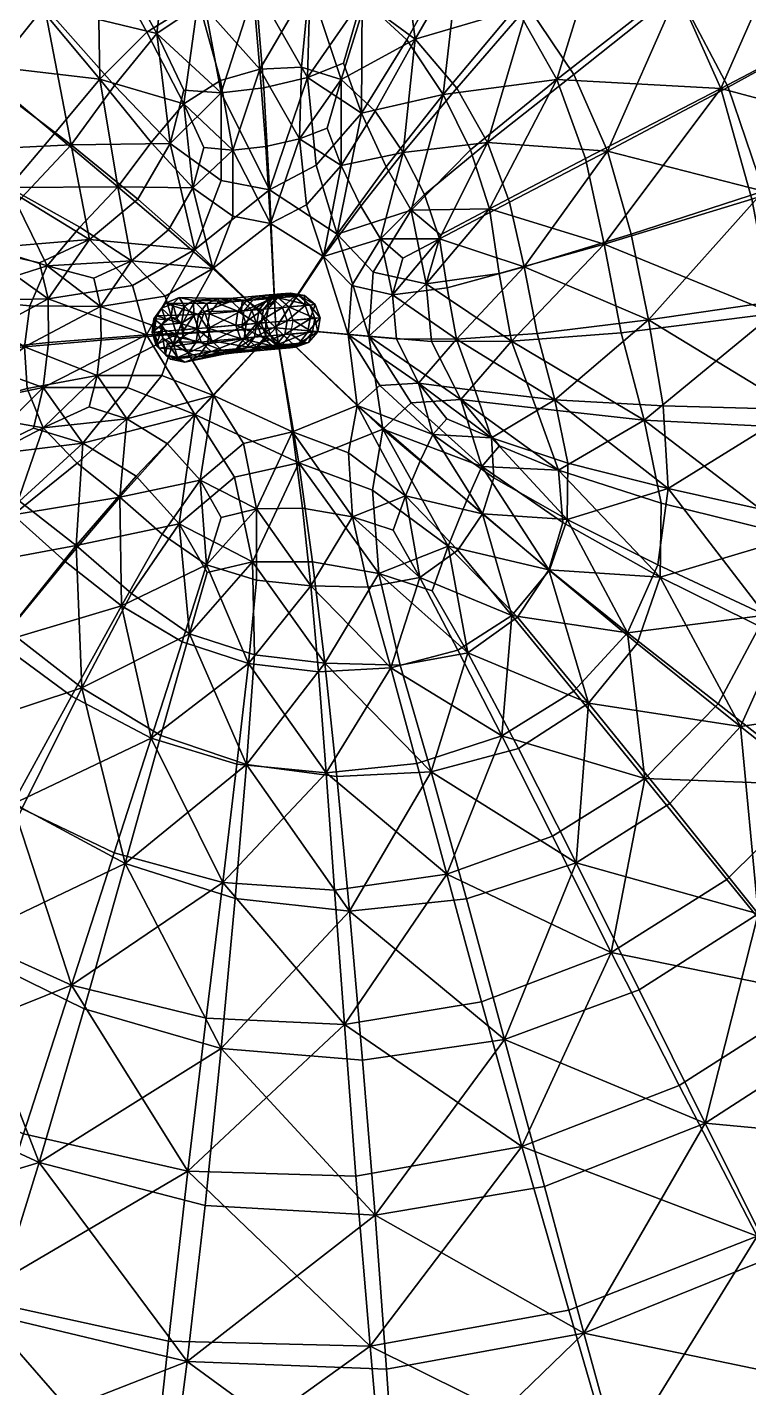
# Model space of a CAD drawing. Header units: millimetres. Extents: x -100 to 100, y -108 to 108.
# Drawn here: x -1.32 to 16.43, y -30.69 to 2.8 of the extents above; entities that cross this region are included whole.
import ezdxf

# ---------------------------------------------------------------- set-up
doc = ezdxf.new("R2010")
doc.units = ezdxf.units.MM
doc.layers.get('0').update_dxf_attribs({"color": 53, "true_color": 0xc6e157})

msp = doc.modelspace()

# ---------------------------------------------------------------- meshes
at = {"color": 54, "true_color": 0x94b11b}
mesh = msp.add_polyface(dxfattribs=at)
corners = [(3.988, 6.41, 0.042), (3.705, 9.366, 0.271), (6.239, 9.303, 0.267), (-2.799, 10.664, 1.525), (-1.084, 7.586, 0.263), (-3.228, 5.944, 0.267), (-5.547, 8.721, 1.525), (-5.139, 3.951, 0.271), (-7.946, 6.309, 1.525), (1.246, 8.76, 0.267), (4.219, 3.878, 0.469), (2.881, 3.475, 0.431), (2.146, 5.901, 0.027), (1.624, 2.68, 0.394), (0.405, 4.914, 0.012), (-2.69, 1.894, 0.042), (-1.207, 3.53, 0.027), (0.462, 1.522, 0.431), (-6.769, 1.724, 0.267), (3.622, 9.861, 59.327), (4.012, 6.576, 58.603), (5.876, 6.602, 58.666), (-5.145, 3.533, 59.327), (-2.35, 1.507, 58.603), (-0.895, 3.31, 58.666), (-3.216, 5.766, 59.353), (0.617, 4.888, 58.73), (-1.111, 7.684, 59.378), (-3.127, 10.864, 59.206), (-5.903, 8.581, 59.2), (-8.361, 5.864, 59.193), (2.256, 5.991, 58.666), (1.177, 9.088, 59.353), (-6.904, 1.186, 59.353), (-3.818, -0.266, 58.666), (4.296, 3.813, 57.395), (3.034, 3.43, 57.522), (1.87, 2.647, 57.65), (2.528, 1.25, 56.692), (3.453, 1.183, 56.213), (4.498, 1.308, 55.94), (-0.241, -0.092, 57.395), (0.825, 1.365, 57.522), (4.403, 1.766, 1.18), (3.43, 1.493, 1.105), (2.53, 0.919, 1.03)]
mesh.append_faces([[corners[k] for k in face] for face in [(0, 1, 2, 0), (3, 4, 5, 3), (5, 6, 3, 5), (5, 7, 8, 5), (8, 6, 5, 8), (9, 4, 3, 9), (0, 10, 11, 0), (11, 12, 0, 11), (11, 13, 14, 11), (14, 12, 11, 14), (14, 4, 9, 14), (9, 12, 14, 9), (9, 1, 0, 9), (0, 12, 9, 0), (15, 16, 17, 15), (15, 7, 5, 15), (5, 16, 15, 5), (5, 4, 14, 5), (14, 16, 5, 14), (14, 13, 17, 14), (17, 16, 14, 17), (18, 7, 15, 18), (19, 20, 21, 19), (22, 23, 24, 22), (24, 25, 22, 24), (24, 26, 27, 24), (27, 25, 24, 27), (27, 28, 29, 27), (29, 25, 27, 29), (29, 30, 22, 29), (22, 25, 29, 22), (31, 20, 19, 31), (19, 32, 31, 19), (27, 26, 31, 27), (31, 32, 27, 31), (22, 33, 34, 22), (35, 20, 31, 35), (31, 36, 35, 31), (31, 26, 37, 31), (37, 36, 31, 37), (37, 38, 39, 37), (39, 36, 37, 39), (39, 40, 35, 39), (35, 36, 39, 35), (24, 23, 41, 24), (37, 26, 24, 37), (24, 42, 37, 24), (11, 10, 43, 11), (43, 44, 11, 43), (45, 13, 11, 45), (11, 44, 45, 11)]], dxfattribs={"vtx2": -1, "vtx3": -1, "color": 54})
mesh = msp.add_polyface(dxfattribs=at)
corners = [(10.005, -0.041, 0.431), (9.243, 1.3, 0.469), (10.99, 3.316, 0.042), (8.219, 2.504, 0.431), (9.512, 4.737, 0.027), (6.993, 3.411, 0.394), (7.786, 5.788, 0.012), (11.041, 7.422, 0.267), (5.625, 3.863, 0.431), (4.219, 3.878, 0.469), (3.988, 6.41, 0.042), (5.906, 6.359, 0.027), (9.339, 4.867, 58.666), (10.704, 3.288, 58.603), (13.101, 6.03, 59.327), (11.093, 7.879, 59.353), (8.745, 9.211, 59.378), (8.909, 1.143, 57.395), (9.586, -0.22, 57.522), (11.707, 1.515, 58.666), (7.511, -0.638, 55.94), (8.126, -1.7, 56.213), (8.014, 2.489, 57.522), (7.7, 6.042, 58.73), (6.918, 3.509, 57.65), (6.46, 1.917, 56.692), (6.902, 0.687, 56.213), (5.876, 6.602, 58.666), (4.012, 6.576, 58.603), (4.296, 3.813, 57.395), (5.635, 3.895, 57.522), (4.498, 1.308, 55.94), (5.572, 1.563, 56.213), (5.783, -0.596, 55.031), (4.639, -1.202, 54.472), (7.924, -0.282, 1.18), (4.403, 1.766, 1.18), (5.425, 1.814, 1.105), (6.402, 1.513, 1.03), (6.057, 0.318, 1.594), (5.377, 0.055, 1.876), (4.548, -0.133, 2.037), (7.238, 0.737, 1.105), (6.403, -0.607, 1.876)]
mesh.append_faces([[corners[k] for k in face] for face in [(0, 1, 2, 0), (2, 1, 3, 2), (3, 4, 2, 3), (3, 5, 6, 3), (6, 4, 3, 6), (7, 4, 6, 7), (2, 4, 7, 2), (8, 9, 10, 8), (10, 11, 8, 10), (6, 5, 8, 6), (8, 11, 6, 8), (12, 13, 14, 12), (12, 15, 16, 12), (17, 18, 19, 17), (17, 20, 21, 17), (17, 13, 12, 17), (12, 22, 17, 12), (12, 23, 24, 12), (24, 22, 12, 24), (24, 25, 26, 24), (26, 22, 24, 26), (26, 20, 17, 26), (17, 22, 26, 17), (27, 28, 29, 27), (29, 30, 27, 29), (29, 31, 32, 29), (32, 30, 29, 32), (32, 25, 24, 32), (24, 30, 32, 24), (24, 23, 27, 24), (27, 30, 24, 27), (26, 25, 32, 26), (32, 33, 26, 32), (32, 31, 34, 32), (35, 1, 0, 35), (36, 9, 8, 36), (8, 37, 36, 8), (8, 5, 38, 8), (38, 37, 8, 38), (38, 39, 40, 38), (40, 37, 38, 40), (40, 41, 36, 40), (36, 37, 40, 36), (3, 1, 35, 3), (35, 42, 3, 35), (43, 42, 35, 43), (43, 39, 38, 43), (38, 42, 43, 38), (38, 5, 3, 38), (3, 42, 38, 3), (40, 39, 43, 40)]], dxfattribs={"vtx2": -1, "vtx3": -1, "color": 54})
mesh = msp.add_polyface(dxfattribs=at)
corners = [(20.696, 8.795, 4.177), (23.002, 5.305, 4.177), (19.312, 3.192, 1.525), (17.583, 6.08, 1.525), (15.92, 1.327, 0.263), (14.686, 3.684, 0.267), (13.067, 5.745, 0.271), (15.379, 8.569, 1.525), (21.24, -3.31, 1.525), (17.338, -3.913, 0.271), (16.793, -1.236, 0.267), (20.54, 0.023, 1.525), (13.964, -4.404, 0.042), (11.227, -4.74, 0.469), (10.904, -3.097, 0.431), (13.539, -2.29, 0.027), (10.544, -1.509, 0.394), (12.955, -0.252, 0.012), (10.99, 3.316, 0.042), (12.121, 1.635, 0.027), (10.005, -0.041, 0.431), (11.041, 7.422, 0.267), (18.014, 6.464, 59.2), (19.657, 3.345, 59.206), (23.768, 5.56, 57.825), (13.101, 6.03, 59.327), (10.704, 3.288, 58.603), (11.707, 1.515, 58.666), (14.629, 3.807, 59.353), (12.41, -0.434, 58.73), (15.742, 1.291, 59.378), (15.831, 9.164, 59.193), (12.872, -2.543, 58.666), (13.288, -4.72, 58.603), (17.043, -4.25, 59.327), (16.506, -1.432, 59.353), (21.462, -3.604, 59.193), (20.791, -0.059, 59.2), (11.093, 7.879, 59.353), (9.339, 4.867, 58.666), (10.588, -4.926, 57.395), (10.292, -3.262, 57.522), (10.048, -1.666, 57.65), (8.909, 1.143, 57.395), (9.586, -0.22, 57.522)]
mesh.append_faces([[corners[k] for k in face] for face in [(0, 1, 2, 0), (2, 3, 0, 2), (2, 4, 5, 2), (5, 3, 2, 5), (5, 6, 7, 5), (7, 3, 5, 7), (8, 9, 10, 8), (10, 11, 8, 10), (10, 4, 2, 10), (2, 11, 10, 2), (12, 13, 14, 12), (14, 15, 12, 14), (14, 16, 17, 14), (17, 15, 14, 17), (17, 4, 10, 17), (10, 15, 17, 10), (10, 9, 12, 10), (12, 15, 10, 12), (18, 19, 20, 18), (18, 6, 5, 18), (5, 19, 18, 5), (5, 4, 17, 5), (17, 19, 5, 17), (17, 16, 20, 17), (20, 19, 17, 20), (21, 6, 18, 21), (22, 23, 24, 22), (25, 26, 27, 25), (27, 28, 25, 27), (27, 29, 30, 27), (30, 28, 27, 30), (30, 23, 22, 30), (22, 28, 30, 22), (22, 31, 25, 22), (25, 28, 22, 25), (32, 33, 34, 32), (34, 35, 32, 34), (34, 36, 37, 34), (37, 35, 34, 37), (37, 23, 30, 37), (30, 35, 37, 30), (30, 29, 32, 30), (32, 35, 30, 32), (25, 38, 39, 25), (40, 33, 32, 40), (32, 41, 40, 32), (32, 29, 42, 32), (42, 41, 32, 42), (27, 26, 43, 27), (42, 29, 27, 42), (27, 44, 42, 27)]], dxfattribs={"vtx2": -1, "vtx3": -1, "color": 54})
mesh = msp.add_polyface(dxfattribs=at)
corners = [(0.462, 1.522, 0.431), (-0.655, 0.185, 0.469), (-2.69, 1.894, 0.042), (-1.777, -1.146, 0.431), (-4.043, 0.15, 0.027), (-2.72, -2.49, 0.394), (-5.129, -1.676, 0.012), (-6.769, 1.724, 0.267), (-3.301, -3.865, 0.431), (-3.818, -0.266, 58.666), (-2.35, 1.507, 58.603), (-5.145, 3.533, 59.327), (-0.241, -0.092, 57.395), (0.825, 1.365, 57.522), (-0.895, 3.31, 58.666), (1.403, -1.43, 55.94), (2.191, -0.063, 56.213), (1.87, 2.647, 57.65), (-1.466, -1.402, 57.522), (-5.052, -2.035, 58.73), (-2.525, -2.652, 57.65), (-1.021, -2.998, 56.692), (0.21, -2.429, 56.213), (-3.269, -5.227, 57.395), (-3.091, -3.931, 57.522), (-5.806, -3.825, 58.666), (-0.805, -3.886, 56.213), (1.27, -3.555, 55.031), (2.801, -2.672, 54.472), (-0.799, -4.959, 55.94), (1.615, -4.771, 54.472), (0.908, -1.126, 1.18), (1.724, -0.034, 1.105), (1.624, 2.68, 0.394), (2.53, 0.919, 1.03), (2.756, -1.154, 1.876), (-1.254, -4.062, 1.105), (-1.389, -5.069, 1.18), (-0.828, -3.076, 1.03), (0.313, -3.377, 1.594), (0.484, -4.074, 1.876), (0.499, -4.904, 2.037), (-0.025, -2.119, 1.105), (2.155, -2.185, 2.037), (1.246, -2.95, 1.876), (2.071, -3.823, 2.572), (2.351, -4.757, 2.901)]
mesh.append_faces([[corners[k] for k in face] for face in [(0, 1, 2, 0), (2, 1, 3, 2), (3, 4, 2, 3), (3, 5, 6, 3), (6, 4, 3, 6), (2, 4, 7, 2), (6, 5, 8, 6), (9, 10, 11, 9), (12, 13, 14, 12), (12, 15, 16, 12), (16, 13, 12, 16), (17, 13, 16, 17), (12, 10, 9, 12), (9, 18, 12, 9), (9, 19, 20, 9), (20, 18, 9, 20), (20, 21, 22, 20), (22, 18, 20, 22), (22, 15, 12, 22), (12, 18, 22, 12), (23, 24, 25, 23), (26, 24, 23, 26), (26, 21, 20, 26), (20, 24, 26, 20), (20, 19, 25, 20), (22, 27, 28, 22), (22, 21, 26, 22), (26, 27, 22, 26), (26, 29, 30, 26), (30, 27, 26, 30), (31, 1, 0, 31), (0, 32, 31, 0), (0, 33, 34, 0), (31, 32, 35, 31), (8, 36, 37, 8), (8, 5, 38, 8), (38, 36, 8, 38), (38, 39, 40, 38), (40, 36, 38, 40), (40, 41, 37, 40), (3, 1, 31, 3), (31, 42, 3, 31), (31, 43, 44, 31), (44, 42, 31, 44), (44, 39, 38, 44), (38, 42, 44, 38), (38, 5, 3, 38), (3, 42, 38, 3), (40, 45, 46, 40), (40, 39, 44, 40), (44, 45, 40, 44)]], dxfattribs={"vtx2": -1, "vtx3": -1, "color": 54})
mesh = msp.add_polyface(dxfattribs=at)
corners = [(2.191, -0.063, 56.213), (2.528, 1.25, 56.692), (1.87, 2.647, 57.65), (2.801, -2.672, 54.472), (4.793, -4.601, 52.908), (4.639, -1.202, 54.472), (3.452, -0.972, 55.031), (4.498, 1.308, 55.94), (3.453, 1.183, 56.213), (1.403, -1.43, 55.94), (1.27, -3.555, 55.031), (1.615, -4.771, 54.472), (0.21, -2.429, 56.213), (2.53, 0.919, 1.03), (1.724, -0.034, 1.105), (0.462, 1.522, 0.431), (3.021, -0.16, 1.594), (2.756, -1.154, 1.876), (2.155, -2.185, 2.037), (0.908, -1.126, 1.18), (4.403, 1.766, 1.18), (4.548, -0.133, 2.037), (3.734, -0.223, 1.876), (3.43, 1.493, 1.105), (4.662, -2.027, 2.901), (4.797, -4.598, 3.822), (3.241, -3.14, 2.901), (3.733, -1.853, 2.572), (2.351, -4.757, 2.901), (1.246, -2.95, 1.876), (2.071, -3.823, 2.572), (2.415, -3.853, 64.718), (2.257, -4.005, 64.983), (2.549, -4.068, 65.142), (2.766, -3.93, 64.909), (2.082, -3.99, 64.526), (3.707, -3.946, 63.259), (3.042, -4.2, 65.049), (3.394, -3.881, 63.114), (3.096, -3.999, 62.969), (4.704, -3.873, 61.059), (3.964, -3.938, 62.755), (4.207, -4.163, 62.852), (4.38, -3.811, 60.957), (3.654, -3.875, 62.622), (4.072, -3.928, 60.856), (3.359, -3.991, 62.488), (4.601, -3.882, 59.014), (4.383, -4.148, 58.97), (4.709, -3.873, 55.132), (4.221, -3.915, 53.213), (4.01, -4.18, 53.285), (3.953, -4.177, 63.365)]
mesh.append_faces([[corners[k] for k in face] for face in [(0, 1, 2, 0), (3, 4, 5, 3), (5, 6, 3, 5), (5, 7, 8, 5), (8, 6, 5, 8), (8, 1, 0, 8), (0, 6, 8, 0), (0, 9, 3, 0), (3, 6, 0, 3), (3, 10, 11, 3), (3, 9, 12, 3), (13, 14, 15, 13), (13, 16, 17, 13), (17, 14, 13, 17), (17, 18, 19, 17), (20, 21, 22, 20), (22, 23, 20, 22), (22, 16, 13, 22), (13, 23, 22, 13), (24, 25, 26, 24), (26, 27, 24, 26), (26, 18, 17, 26), (17, 27, 26, 17), (17, 16, 22, 17), (22, 27, 17, 22), (22, 21, 24, 22), (24, 27, 22, 24), (26, 25, 28, 26), (29, 18, 26, 29), (26, 30, 29, 26), (31, 32, 33, 31), (33, 34, 31, 33), (32, 31, 35, 32), (36, 34, 37, 36), (38, 31, 34, 38), (34, 36, 38, 34), (39, 35, 31, 39), (31, 38, 39, 31), (40, 41, 42, 40), (43, 44, 41, 43), (41, 40, 43, 41), (45, 46, 44, 45), (44, 43, 45, 44), (47, 45, 43, 47), (45, 47, 48, 45), (49, 50, 51, 49), (41, 36, 52, 41), (36, 41, 44, 36), (44, 38, 36, 44), (38, 44, 46, 38), (46, 39, 38, 46)]], dxfattribs={"vtx2": -1, "vtx3": -1, "color": 54})
mesh = msp.add_polyface(dxfattribs=at)
corners = [(4.639, -1.202, 54.472), (4.793, -4.601, 52.908), (6.306, -2.29, 54.472), (5.783, -0.596, 55.031), (5.572, 1.563, 56.213), (5.966, -2.847, 2.901), (4.797, -4.598, 3.822), (4.662, -2.027, 2.901), (5.548, -1.57, 2.572), (4.548, -0.133, 2.037), (5.377, 0.055, 1.876), (5.071, -4.424, 61.161), (4.317, -4.49, 62.887), (4.265, -4.831, 62.852), (5.015, -4.765, 61.133), (4.957, -4.097, 61.133), (4.207, -4.163, 62.852), (4.704, -3.873, 61.059), (5.635, -4.375, 59.194), (5.577, -4.716, 59.178), (5.518, -4.048, 59.178), (5.257, -3.825, 59.134), (4.921, -3.764, 59.075), (4.38, -3.811, 60.957), (4.601, -3.882, 59.014), (5.824, -4.695, 57.112), (5.884, -4.353, 57.114), (5.765, -4.027, 57.112), (5.499, -3.804, 57.106), (5.158, -3.743, 57.097), (4.832, -3.862, 57.088), (4.609, -4.128, 57.081), (4.383, -4.148, 58.97), (4.548, -4.47, 57.078), (4.429, -4.48, 55.177), (4.547, -4.806, 55.165), (5.37, -3.815, 55.041), (5.633, -4.038, 55.007), (5.032, -3.754, 55.086), (4.709, -3.873, 55.132), (4.488, -4.138, 55.165), (5.223, -4.411, 52.918), (5.751, -4.364, 54.994), (5.692, -4.706, 55.007), (5.167, -4.752, 52.945), (5.109, -4.084, 52.945), (4.855, -3.86, 53.017), (4.53, -3.798, 53.115), (4.221, -3.915, 53.213)]
mesh.append_faces([[corners[k] for k in face] for face in [(0, 1, 2, 0), (0, 3, 4, 0), (5, 6, 7, 5), (7, 8, 5, 7), (7, 9, 10, 7), (10, 8, 7, 10), (11, 12, 13, 11), (13, 14, 11, 13), (15, 16, 12, 15), (12, 11, 15, 12), (16, 15, 17, 16), (18, 11, 14, 18), (14, 19, 18, 14), (20, 15, 11, 20), (11, 18, 20, 11), (21, 17, 15, 21), (15, 20, 21, 15), (22, 23, 17, 22), (17, 21, 22, 17), (23, 22, 24, 23), (19, 25, 26, 19), (27, 20, 18, 27), (28, 21, 20, 28), (20, 27, 28, 20), (29, 22, 21, 29), (21, 28, 29, 21), (30, 24, 22, 30), (22, 29, 30, 22), (31, 32, 24, 31), (24, 30, 31, 24), (33, 34, 35, 33), (36, 28, 27, 36), (27, 37, 36, 27), (38, 29, 28, 38), (28, 36, 38, 28), (39, 30, 29, 39), (29, 38, 39, 29), (40, 31, 30, 40), (30, 39, 40, 30), (34, 33, 31, 34), (31, 40, 34, 31), (41, 42, 43, 41), (43, 44, 41, 43), (45, 37, 42, 45), (42, 41, 45, 42), (46, 36, 37, 46), (37, 45, 46, 37), (47, 38, 36, 47), (36, 46, 47, 36), (48, 39, 38, 48), (38, 47, 48, 38)]], dxfattribs={"vtx2": -1, "vtx3": -1, "color": 54})
mesh = msp.add_polyface(dxfattribs=at)
corners = [(10.048, -1.666, 57.65), (8.843, -2.313, 56.692), (8.49, -3.515, 56.213), (10.292, -3.262, 57.522), (8.625, -4.933, 55.94), (10.588, -4.926, 57.395), (8.126, -1.7, 56.213), (9.586, -0.22, 57.522), (8.909, 1.143, 57.395), (6.306, -2.29, 54.472), (4.793, -4.601, 52.908), (7.078, -4.806, 54.472), (7.185, -3.227, 55.031), (7.511, -0.638, 55.94), (5.783, -0.596, 55.031), (4.639, -1.202, 54.472), (6.902, 0.687, 56.213), (10.005, -0.041, 0.431), (8.453, -1.314, 1.105), (7.924, -0.282, 1.18), (10.544, -1.509, 0.394), (8.817, -2.408, 1.03), (7.92, -2.883, 1.594), (7.369, -2.411, 1.876), (6.882, -1.606, 2.037), (10.904, -3.097, 0.431), (11.227, -4.74, 0.469), (9.237, -4.878, 1.18), (9.012, -3.615, 1.105), (7.763, -4.867, 2.037), (7.664, -3.788, 1.876), (6.572, -4.76, 2.901), (4.797, -4.598, 3.822), (5.966, -2.847, 2.901), (6.66, -3.559, 2.572), (6.403, -0.607, 1.876), (5.548, -1.57, 2.572), (5.377, 0.055, 1.876), (5.884, -4.353, 57.114), (5.635, -4.375, 59.194), (5.577, -4.716, 59.178), (5.765, -4.027, 57.112), (5.751, -4.364, 54.994), (5.824, -4.695, 57.112), (5.692, -4.706, 55.007), (5.633, -4.038, 55.007)]
mesh.append_faces([[corners[k] for k in face] for face in [(0, 1, 2, 0), (2, 3, 0, 2), (2, 4, 5, 2), (5, 3, 2, 5), (6, 7, 8, 6), (6, 1, 0, 6), (0, 7, 6, 0), (9, 10, 11, 9), (11, 12, 9, 11), (11, 4, 2, 11), (2, 12, 11, 2), (2, 1, 6, 2), (6, 12, 2, 6), (6, 13, 9, 6), (9, 12, 6, 9), (9, 14, 15, 9), (9, 13, 16, 9), (16, 14, 9, 16), (17, 18, 19, 17), (17, 20, 21, 17), (21, 18, 17, 21), (21, 22, 23, 21), (23, 18, 21, 23), (23, 24, 19, 23), (19, 18, 23, 19), (25, 26, 27, 25), (27, 28, 25, 27), (27, 29, 30, 27), (30, 28, 27, 30), (30, 22, 21, 30), (21, 28, 30, 21), (21, 20, 25, 21), (25, 28, 21, 25), (31, 32, 33, 31), (33, 34, 31, 33), (33, 24, 23, 33), (23, 34, 33, 23), (23, 22, 30, 23), (30, 34, 23, 30), (30, 29, 31, 30), (31, 34, 30, 31), (19, 24, 35, 19), (35, 36, 37, 35), (35, 24, 33, 35), (33, 36, 35, 33), (38, 39, 40, 38), (39, 38, 41, 39), (42, 38, 43, 42), (43, 44, 42, 43), (45, 41, 38, 45), (38, 42, 45, 38)]], dxfattribs={"vtx2": -1, "vtx3": -1, "color": 54})
mesh = msp.add_polyface(dxfattribs=at)
corners = [(1.615, -4.771, 54.472), (4.793, -4.601, 52.908), (2.801, -2.672, 54.472), (2.351, -4.757, 2.901), (2.071, -3.823, 2.572), (3.241, -3.14, 2.901), (2.476, -4.485, 65.23), (2.362, -4.373, 65.172), (2.216, -4.341, 65.093), (2.078, -4.398, 65.014), (1.985, -4.528, 64.956), (2.777, -4.292, 65.258), (2.529, -4.646, 65.252), (2.882, -4.615, 65.3), (2.549, -4.068, 65.142), (2.257, -4.005, 64.983), (1.982, -4.118, 64.825), (1.795, -4.378, 64.708), (1.748, -4.715, 64.666), (3.042, -4.2, 65.049), (3.169, -4.59, 65.101), (2.766, -3.93, 64.909), (2.082, -3.99, 64.526), (1.857, -4.303, 64.386), (1.8, -4.71, 64.335), (3.953, -4.177, 63.365), (4.065, -4.512, 63.403), (3.707, -3.946, 63.259), (2.895, -4.269, 62.863), (3.096, -3.999, 62.969), (2.843, -4.619, 62.824), (3.863, -4.193, 60.781), (3.16, -4.255, 62.391), (3.359, -3.991, 62.488), (4.072, -3.928, 60.856), (3.807, -4.535, 60.753), (3.108, -4.596, 62.355), (4.383, -4.148, 58.97), (4.324, -4.489, 58.954), (4.548, -4.47, 57.078), (4.667, -4.796, 57.081), (4.609, -4.128, 57.081), (4.01, -4.18, 53.285), (4.488, -4.138, 55.165), (4.709, -3.873, 55.132), (3.954, -4.522, 53.311), (4.429, -4.48, 55.177), (4.317, -4.49, 62.887), (4.207, -4.163, 62.852), (3.964, -3.938, 62.755)]
mesh.append_faces([[corners[k] for k in face] for face in [(6, 8, 10, 6)]], dxfattribs={"vtx0": -1, "vtx1": -1, "vtx2": -1, "vtx3": -1, "color": 54})
mesh.append_faces([[corners[k] for k in face] for face in [(0, 1, 2, 0), (3, 4, 5, 3), (6, 7, 8, 6), (8, 9, 10, 8), (11, 6, 12, 11), (12, 13, 11, 12), (14, 7, 6, 14), (6, 11, 14, 6), (15, 8, 7, 15), (7, 14, 15, 7), (16, 9, 8, 16), (8, 15, 16, 8), (17, 10, 9, 17), (9, 16, 17, 9), (10, 17, 18, 10), (19, 11, 13, 19), (13, 20, 19, 13), (21, 14, 11, 21), (11, 19, 21, 11), (22, 16, 15, 22), (23, 17, 16, 23), (16, 22, 23, 16), (17, 23, 24, 17), (25, 19, 20, 25), (20, 26, 25, 20), (19, 25, 27, 19), (28, 23, 22, 28), (22, 29, 28, 22), (30, 24, 23, 30), (23, 28, 30, 23), (31, 32, 33, 31), (33, 34, 31, 33), (35, 36, 32, 35), (32, 31, 35, 32), (37, 31, 34, 37), (38, 35, 31, 38), (31, 37, 38, 31), (38, 39, 40, 38), (39, 38, 37, 39), (37, 41, 39, 37), (42, 43, 44, 42), (45, 46, 43, 45), (43, 42, 45, 43), (26, 47, 48, 26), (48, 25, 26, 48), (25, 48, 49, 25), (29, 33, 32, 29), (32, 28, 29, 32), (28, 32, 36, 28), (36, 30, 28, 36)]], dxfattribs={"vtx2": -1, "vtx3": -1, "color": 54})
mesh = msp.add_polyface(dxfattribs=at)
corners = [(13.875, -15.697, 0.267), (15.674, -13.859, 0.271), (18.232, -15.862, 1.525), (13.447, -12.109, 0.042), (12.123, -13.544, 0.027), (10.601, -11.682, 0.431), (11.599, -17.118, 0.263), (10.351, -14.645, 0.012), (20.953, -9.993, 1.525), (17.454, -9.227, 0.263), (17.589, -6.608, 0.267), (21.388, -6.691, 1.525), (17.338, -3.913, 0.271), (21.24, -3.31, 1.525), (16.842, -11.673, 0.267), (19.911, -13.092, 1.525), (11.523, -10.566, 0.469), (11.957, -9.32, 0.431), (14.188, -10.432, 0.027), (11.978, -7.928, 0.394), (14.446, -8.554, 0.012), (11.66, -6.376, 0.431), (11.227, -4.74, 0.469), (13.964, -4.404, 0.042), (14.319, -6.518, 0.027), (16.223, -14.417, 59.327), (13.687, -12.374, 58.603), (12.488, -13.84, 58.666), (14.488, -16.311, 59.353), (16.658, -19.025, 59.2), (17.043, -4.25, 59.327), (13.288, -4.72, 58.603), (13.852, -6.876, 58.666), (17.472, -7.051, 59.353), (14.27, -8.914, 58.73), (17.597, -9.736, 59.378), (21.451, -10.572, 59.206), (21.715, -7.147, 59.2), (14.248, -10.74, 58.666), (17.219, -12.208, 59.353), (19.001, -16.616, 59.193), (20.572, -13.763, 59.2), (11.51, -10.559, 57.395), (11.851, -9.394, 57.522), (11.751, -8.107, 57.65), (10.588, -4.926, 57.395), (11.202, -6.58, 57.522)]
mesh.append_faces([[corners[k] for k in face] for face in [(0, 1, 2, 0), (3, 4, 5, 3), (3, 1, 0, 3), (0, 4, 3, 0), (0, 6, 7, 0), (8, 9, 10, 8), (10, 11, 8, 10), (10, 12, 13, 10), (2, 1, 14, 2), (14, 15, 2, 14), (14, 9, 8, 14), (3, 16, 17, 3), (17, 18, 3, 17), (17, 19, 20, 17), (20, 18, 17, 20), (20, 9, 14, 20), (14, 18, 20, 14), (14, 1, 3, 14), (3, 18, 14, 3), (21, 22, 23, 21), (23, 24, 21, 23), (23, 12, 10, 23), (10, 24, 23, 10), (10, 9, 20, 10), (20, 24, 10, 20), (20, 19, 21, 20), (21, 24, 20, 21), (25, 26, 27, 25), (27, 28, 25, 27), (25, 28, 29, 25), (30, 31, 32, 30), (32, 33, 30, 32), (32, 34, 35, 32), (35, 33, 32, 35), (35, 36, 37, 35), (30, 33, 37, 30), (38, 26, 25, 38), (25, 39, 38, 25), (25, 40, 41, 25), (41, 39, 25, 41), (35, 39, 41, 35), (35, 34, 38, 35), (38, 39, 35, 38), (27, 26, 42, 27), (42, 26, 38, 42), (38, 43, 42, 38), (38, 34, 44, 38), (44, 43, 38, 44), (32, 31, 45, 32), (44, 34, 32, 44), (32, 46, 44, 32)]], dxfattribs={"vtx2": -1, "vtx3": -1, "color": 54})
mesh = msp.add_polyface(dxfattribs=at)
corners = [(-3.305, -6.643, 0.431), (-5.698, -7.351, 0.027), (-6.026, -5.466, 0.042), (-2.699, -7.977, 0.394), (-4.877, -9.16, 0.012), (-1.672, -9.206, 0.431), (-0.386, -10.355, 0.469), (-2.027, -12.348, 0.042), (-3.614, -10.835, 0.027), (-3.301, -3.865, 0.431), (-3.501, -5.255, 0.469), (-3.269, -5.227, 57.395), (-6.048, -5.61, 58.603), (-5.747, -7.366, 58.666), (-3.164, -6.527, 57.522), (-2.626, -7.764, 57.65), (-1.169, -7.07, 56.692), (-0.929, -6.071, 56.213), (-0.799, -4.959, 55.94), (-0.119, -9.955, 57.395), (-1.51, -8.868, 57.522), (-3.507, -10.589, 58.666), (1.361, -8.249, 55.94), (0.043, -7.439, 56.213), (-4.901, -9.042, 58.73), (1.615, -4.771, 54.472), (1.145, -6.069, 55.031), (2.801, -6.733, 54.472), (1.24, -11.14, 57.522), (2.418, -9.421, 56.213), (-0.805, -3.886, 56.213), (0.959, -8.77, 1.18), (-0.091, -7.928, 1.105), (-0.927, -7.064, 1.03), (0.203, -6.546, 1.594), (1.13, -6.838, 1.876), (2.132, -7.455, 2.037), (-1.389, -5.069, 1.18), (-1.32, -6.09, 1.105), (0.499, -4.904, 2.037), (0.398, -5.774, 1.876), (1.99, -5.771, 2.572), (2.351, -4.757, 2.901), (0.996, -11.445, 0.431), (1.994, -9.678, 1.105), (-1.254, -4.062, 1.105), (0.484, -4.074, 1.876)]
mesh.append_faces([[corners[k] for k in face] for face in [(0, 1, 2, 0), (0, 3, 4, 0), (4, 1, 0, 4), (5, 6, 7, 5), (4, 3, 5, 4), (5, 8, 4, 5), (9, 10, 2, 9), (11, 12, 13, 11), (13, 14, 11, 13), (15, 14, 13, 15), (15, 16, 17, 15), (17, 14, 15, 17), (17, 18, 11, 17), (11, 14, 17, 11), (19, 20, 21, 19), (19, 22, 23, 19), (23, 20, 19, 23), (23, 16, 15, 23), (15, 20, 23, 15), (15, 24, 21, 15), (21, 20, 15, 21), (25, 18, 17, 25), (17, 26, 25, 17), (17, 16, 23, 17), (23, 26, 17, 23), (23, 22, 27, 23), (19, 28, 29, 19), (11, 18, 30, 11), (31, 6, 5, 31), (5, 32, 31, 5), (5, 3, 33, 5), (33, 32, 5, 33), (33, 34, 35, 33), (35, 32, 33, 35), (35, 36, 31, 35), (31, 32, 35, 31), (0, 10, 37, 0), (37, 38, 0, 37), (37, 39, 40, 37), (40, 38, 37, 40), (40, 34, 33, 40), (33, 38, 40, 33), (33, 3, 0, 33), (0, 38, 33, 0), (35, 34, 40, 35), (40, 41, 35, 40), (40, 39, 42, 40), (43, 6, 31, 43), (31, 44, 43, 31), (37, 10, 9, 37), (37, 45, 46, 37)]], dxfattribs={"vtx2": -1, "vtx3": -1, "color": 54})
mesh = msp.add_polyface(dxfattribs=at)
corners = [(2.351, -4.757, 2.901), (4.797, -4.598, 3.822), (3.257, -6.268, 2.901), (0.499, -4.904, 2.037), (0.484, -4.074, 1.876), (2.014, -4.858, 64.956), (2.128, -4.97, 65.014), (2.274, -5.002, 65.093), (2.412, -4.945, 65.172), (2.505, -4.815, 65.23), (2.529, -4.646, 65.252), (2.476, -4.485, 65.23), (1.985, -4.528, 64.956), (1.962, -4.696, 64.934), (1.853, -5.038, 64.708), (1.748, -4.715, 64.666), (2.082, -5.262, 64.825), (2.649, -5.212, 65.142), (2.835, -4.952, 65.258), (2.882, -4.615, 65.3), (1.927, -5.101, 64.386), (1.8, -4.71, 64.335), (3.112, -4.997, 65.049), (3.169, -4.59, 65.101), (1.795, -4.378, 64.708), (2.955, -4.954, 62.863), (2.843, -4.619, 62.824), (3.2, -5.185, 62.969), (4.013, -4.862, 63.365), (2.887, -5.311, 64.909), (4.065, -4.512, 63.403), (3.921, -4.861, 60.781), (3.218, -4.923, 62.391), (3.108, -4.596, 62.355), (3.807, -4.535, 60.753), (4.174, -5.085, 60.856), (3.461, -5.148, 62.488), (4.805, -5.03, 61.059), (4.065, -5.095, 62.755), (3.771, -5.211, 62.622), (4.441, -4.816, 58.97), (4.324, -4.489, 58.954), (4.703, -5.039, 59.014), (4.069, -4.848, 53.285), (4.547, -4.806, 55.165), (4.429, -4.48, 55.177), (3.954, -4.522, 53.311), (4.322, -5.072, 53.213), (3.811, -5.132, 63.259), (4.265, -4.831, 62.852), (4.317, -4.49, 62.887)]
mesh.append_faces([[corners[k] for k in face] for face in [(7, 9, 11, 7), (7, 11, 12, 7), (5, 7, 12, 5)]], dxfattribs={"vtx0": -1, "vtx1": -1, "vtx2": -1, "vtx3": -1, "color": 54})
mesh.append_faces([[corners[k] for k in face] for face in [(13, 5, 12, 13)]], dxfattribs={"vtx1": -1, "vtx3": -1, "color": 54})
mesh.append_faces([[corners[k] for k in face] for face in [(0, 1, 2, 0), (0, 3, 4, 0), (5, 6, 7, 5), (7, 8, 9, 7), (9, 10, 11, 9), (14, 5, 13, 14), (13, 15, 14, 13), (16, 6, 5, 16), (5, 14, 16, 5), (17, 8, 7, 17), (18, 9, 8, 18), (8, 17, 18, 8), (19, 10, 9, 19), (9, 18, 19, 9), (15, 13, 12, 15), (20, 14, 15, 20), (15, 21, 20, 15), (22, 18, 17, 22), (23, 19, 18, 23), (18, 22, 23, 18), (21, 15, 24, 21), (25, 20, 21, 25), (21, 26, 25, 21), (20, 25, 27, 20), (28, 22, 29, 28), (30, 23, 22, 30), (22, 28, 30, 22), (31, 32, 33, 31), (33, 34, 31, 33), (35, 36, 32, 35), (32, 31, 35, 32), (37, 38, 39, 37), (40, 31, 34, 40), (34, 41, 40, 34), (42, 35, 31, 42), (31, 40, 42, 31), (43, 44, 45, 43), (45, 46, 43, 45), (44, 43, 47, 44), (26, 33, 32, 26), (32, 25, 26, 32), (25, 32, 36, 25), (36, 27, 25, 36), (48, 38, 49, 48), (49, 28, 48, 49), (28, 49, 50, 28), (50, 30, 28, 50)]], dxfattribs={"vtx2": -1, "vtx3": -1, "color": 54})
mesh = msp.add_polyface(dxfattribs=at)
corners = [(2.801, -6.733, 54.472), (4.793, -4.601, 52.908), (1.615, -4.771, 54.472), (1.145, -6.069, 55.031), (0.043, -7.439, 56.213), (2.418, -9.421, 56.213), (1.24, -11.14, 57.522), (2.668, -12.135, 57.65), (1.361, -8.249, 55.94), (-0.119, -9.955, 57.395), (3.78, -8.273, 55.031), (5.356, -7.924, 54.472), (3.105, -10.621, 56.692), (4.222, -10.357, 56.213), (3.257, -6.268, 2.901), (1.99, -5.771, 2.572), (2.351, -4.757, 2.901), (2.132, -7.455, 2.037), (1.13, -6.838, 1.876), (0.398, -5.774, 1.876), (3.088, -10.431, 1.03), (3.45, -9.267, 1.594), (4.317, -9.052, 1.876), (4.318, -10.809, 1.105), (0.959, -8.77, 1.18), (2.935, -8.352, 1.876), (1.994, -9.678, 1.105), (0.996, -11.445, 0.431), (4.797, -4.598, 3.822), (5.205, -7.162, 2.901), (3.998, -7.45, 2.572), (2.373, -5.326, 64.983), (2.274, -5.002, 65.093), (2.128, -4.97, 65.014), (2.082, -5.262, 64.825), (2.649, -5.212, 65.142), (2.203, -5.371, 64.526), (1.853, -5.038, 64.708), (1.927, -5.101, 64.386), (2.554, -5.448, 64.718), (2.887, -5.311, 64.909), (3.112, -4.997, 65.049), (3.2, -5.185, 62.969), (3.514, -5.25, 63.114), (3.811, -5.132, 63.259), (4.013, -4.862, 63.365), (4.497, -5.147, 60.957), (3.771, -5.211, 62.622), (3.461, -5.148, 62.488), (4.174, -5.085, 60.856), (4.805, -5.03, 61.059), (4.065, -5.095, 62.755)]
mesh.append_faces([[corners[k] for k in face] for face in [(0, 1, 2, 0), (2, 3, 0, 2), (0, 3, 4, 0), (5, 6, 7, 5), (5, 8, 9, 5), (0, 10, 11, 0), (0, 8, 5, 0), (5, 10, 0, 5), (5, 12, 13, 5), (13, 10, 5, 13), (14, 15, 16, 14), (14, 17, 18, 14), (18, 15, 14, 18), (16, 15, 19, 16), (20, 21, 22, 20), (22, 23, 20, 22), (24, 17, 25, 24), (25, 26, 24, 25), (25, 21, 20, 25), (20, 26, 25, 20), (27, 26, 20, 27), (14, 28, 29, 14), (29, 30, 14, 29), (22, 30, 29, 22), (22, 21, 25, 22), (25, 30, 22, 25), (25, 17, 14, 25), (14, 30, 25, 14), (31, 32, 33, 31), (33, 34, 31, 33), (32, 31, 35, 32), (36, 34, 37, 36), (37, 38, 36, 37), (39, 31, 34, 39), (34, 36, 39, 34), (40, 35, 31, 40), (31, 39, 40, 31), (35, 40, 41, 35), (42, 36, 38, 42), (43, 39, 36, 43), (36, 42, 43, 36), (44, 40, 39, 44), (39, 43, 44, 39), (40, 44, 45, 40), (46, 47, 48, 46), (48, 49, 46, 48), (47, 46, 50, 47), (42, 48, 47, 42), (47, 43, 42, 47), (43, 47, 51, 43), (51, 44, 43, 51)]], dxfattribs={"vtx2": -1, "vtx3": -1, "color": 54})
mesh = msp.add_polyface(dxfattribs=at)
corners = [(5.356, -7.924, 54.472), (4.793, -4.601, 52.908), (2.801, -6.733, 54.472), (4.222, -10.357, 56.213), (5.699, -10.36, 55.94), (3.78, -8.273, 55.031), (7.427, -7.091, 54.472), (7.173, -8.599, 55.031), (7.325, -10.644, 56.213), (7.078, -4.806, 54.472), (4.317, -9.052, 1.876), (5.447, -9.038, 2.037), (5.652, -10.949, 1.18), (5.205, -7.162, 2.901), (6.683, -9.251, 1.876), (7.063, -10.983, 1.105), (4.797, -4.598, 3.822), (6.796, -6.512, 2.901), (6.583, -7.676, 2.572), (6.572, -4.76, 2.901), (7.351, -6.016, 2.572), (5.015, -4.765, 61.133), (4.265, -4.831, 62.852), (4.065, -5.095, 62.755), (4.805, -5.03, 61.059), (5.038, -5.1, 59.075), (4.497, -5.147, 60.957), (4.174, -5.085, 60.856), (4.703, -5.039, 59.014), (5.358, -4.982, 59.134), (5.577, -4.716, 59.178), (4.667, -4.796, 57.081), (4.441, -4.816, 58.97), (4.324, -4.489, 58.954), (4.933, -5.019, 57.088), (5.275, -5.079, 57.097), (5.601, -4.961, 57.106), (5.824, -4.695, 57.112), (4.547, -4.806, 55.165), (4.548, -4.47, 57.078), (4.81, -5.03, 55.132), (5.149, -5.09, 55.086), (5.471, -4.972, 55.041), (5.692, -4.706, 55.007), (4.322, -5.072, 53.213), (4.647, -5.134, 53.115), (4.956, -5.017, 53.017), (5.167, -4.752, 52.945)]
mesh.append_faces([[corners[k] for k in face] for face in [(0, 1, 2, 0), (3, 4, 0, 3), (0, 5, 3, 0), (6, 1, 0, 6), (0, 7, 6, 0), (0, 4, 8, 0), (8, 7, 0, 8), (9, 1, 6, 9), (10, 11, 12, 10), (13, 11, 10, 13), (12, 11, 14, 12), (14, 15, 12, 14), (13, 16, 17, 13), (17, 18, 13, 17), (14, 11, 13, 14), (13, 18, 14, 13), (17, 16, 19, 17), (19, 20, 17, 19), (21, 22, 23, 21), (23, 24, 21, 23), (25, 26, 27, 25), (27, 28, 25, 27), (29, 24, 26, 29), (26, 25, 29, 26), (30, 21, 24, 30), (24, 29, 30, 24), (31, 32, 33, 31), (34, 28, 32, 34), (32, 31, 34, 32), (35, 25, 28, 35), (28, 34, 35, 28), (36, 29, 25, 36), (25, 35, 36, 25), (37, 30, 29, 37), (29, 36, 37, 29), (38, 31, 39, 38), (40, 34, 31, 40), (31, 38, 40, 31), (41, 35, 34, 41), (34, 40, 41, 34), (42, 36, 35, 42), (35, 41, 42, 35), (43, 37, 36, 43), (36, 42, 43, 36), (44, 40, 38, 44), (45, 41, 40, 45), (40, 44, 45, 40), (46, 42, 41, 46), (41, 45, 46, 41), (47, 43, 42, 47), (42, 46, 47, 42)]], dxfattribs={"vtx2": -1, "vtx3": -1, "color": 54})
mesh = msp.add_polyface(dxfattribs=at)
corners = [(11.51, -10.559, 57.395), (9.491, -8.841, 55.94), (9.033, -9.973, 56.213), (7.173, -8.599, 55.031), (7.325, -10.644, 56.213), (7.427, -7.091, 54.472), (11.751, -8.107, 57.65), (10.298, -7.504, 56.692), (9.863, -8.013, 56.213), (11.851, -9.394, 57.522), (10.588, -4.926, 57.395), (11.202, -6.58, 57.522), (13.852, -6.876, 58.666), (8.625, -4.933, 55.94), (9.349, -6.367, 56.213), (8.122, -6.442, 55.031), (7.078, -4.806, 54.472), (8.34, -10.747, 1.03), (7.68, -9.577, 1.594), (7.987, -8.732, 1.876), (9.274, -10.073, 1.105), (8.352, -7.861, 2.037), (9.876, -9.181, 1.18), (6.683, -9.251, 1.876), (6.796, -6.512, 2.901), (6.583, -7.676, 2.572), (9.237, -4.878, 1.18), (11.227, -4.74, 0.469), (11.66, -6.376, 0.431), (9.695, -6.139, 1.105), (11.978, -7.928, 0.394), (10.097, -7.306, 1.03), (9.003, -6.839, 1.594), (8.301, -5.965, 1.876), (7.763, -4.867, 2.037), (11.957, -9.32, 0.431), (11.523, -10.566, 0.469), (10.154, -8.29, 1.105), (8.658, -7.227, 1.876), (6.572, -4.76, 2.901), (7.351, -6.016, 2.572)]
mesh.append_faces([[corners[k] for k in face] for face in [(0, 1, 2, 0), (2, 3, 4, 2), (2, 1, 5, 2), (5, 3, 2, 5), (6, 7, 8, 6), (8, 9, 6, 8), (8, 1, 0, 8), (0, 9, 8, 0), (10, 11, 12, 10), (10, 13, 14, 10), (14, 11, 10, 14), (14, 7, 6, 14), (6, 11, 14, 6), (5, 15, 16, 5), (5, 1, 8, 5), (8, 15, 5, 8), (8, 7, 14, 8), (14, 15, 8, 14), (14, 13, 16, 14), (16, 15, 14, 16), (17, 18, 19, 17), (19, 20, 17, 19), (19, 21, 22, 19), (22, 20, 19, 22), (23, 18, 17, 23), (24, 21, 19, 24), (19, 25, 24, 19), (19, 18, 23, 19), (23, 25, 19, 23), (26, 27, 28, 26), (28, 29, 26, 28), (28, 30, 31, 28), (31, 29, 28, 31), (31, 32, 33, 31), (33, 29, 31, 33), (33, 34, 26, 33), (26, 29, 33, 26), (35, 36, 22, 35), (22, 37, 35, 22), (22, 21, 38, 22), (38, 37, 22, 38), (38, 32, 31, 38), (31, 37, 38, 31), (31, 30, 35, 31), (35, 37, 31, 35), (39, 34, 33, 39), (33, 40, 39, 33), (33, 32, 38, 33), (38, 40, 33, 38), (38, 21, 24, 38), (24, 40, 38, 24)]], dxfattribs={"vtx2": -1, "vtx3": -1, "color": 54})
mesh = msp.add_polyface(dxfattribs=at)
corners = [(-5.908, -12.782, 0.267), (-3.953, -14.717, 0.271), (-6.157, -17.429, 1.525), (-8.543, -15.014, 1.525), (-2.027, -12.348, 0.042), (-3.614, -10.835, 0.027), (-1.672, -9.206, 0.431), (-7.455, -10.587, 0.263), (-4.877, -9.16, 0.012), (-0.234, -20.78, 1.525), (0.817, -17.527, 0.263), (3.486, -18.254, 0.267), (-3.35, -19.371, 1.525), (-5.212, -22.785, 4.177), (-1.687, -16.323, 0.267), (-0.386, -10.355, 0.469), (0.996, -11.445, 0.431), (-0.235, -13.671, 0.027), (2.492, -12.33, 0.394), (1.731, -14.702, 0.012), (3.837, -15.342, 0.027), (6.031, -15.558, 0.042), (4.119, -12.86, 0.431), (-3.803, -14.726, 59.327), (-1.79, -12.049, 58.603), (-3.507, -10.589, 58.666), (-5.942, -12.832, 59.353), (-7.689, -10.758, 59.378), (-8.684, -15.399, 59.2), (4.07, -15.351, 58.666), (1.968, -14.633, 58.73), (1.091, -17.786, 59.378), (3.795, -18.651, 59.353), (0.024, -13.464, 58.666), (-1.45, -16.427, 59.353), (-6.061, -17.771, 59.193), (-3.116, -19.801, 59.2), (-0.119, -9.955, 57.395), (1.24, -11.14, 57.522), (2.668, -12.135, 57.65), (3.105, -10.621, 56.692), (2.418, -9.421, 56.213), (4.222, -10.357, 56.213), (4.266, -12.651, 57.522), (3.088, -10.431, 1.03), (4.318, -10.809, 1.105)]
mesh.append_faces([[corners[k] for k in face] for face in [(0, 1, 2, 0), (2, 3, 0, 2), (4, 5, 6, 4), (4, 1, 0, 4), (0, 5, 4, 0), (0, 7, 8, 0), (9, 10, 11, 9), (2, 12, 13, 2), (2, 1, 14, 2), (14, 12, 2, 14), (14, 10, 9, 14), (9, 12, 14, 9), (4, 15, 16, 4), (16, 17, 4, 16), (16, 18, 19, 16), (19, 17, 16, 19), (19, 10, 14, 19), (14, 17, 19, 14), (14, 1, 4, 14), (4, 17, 14, 4), (11, 20, 21, 11), (11, 10, 19, 11), (19, 20, 11, 19), (19, 18, 22, 19), (22, 20, 19, 22), (23, 24, 25, 23), (25, 26, 23, 25), (27, 26, 25, 27), (23, 26, 28, 23), (29, 30, 31, 29), (31, 32, 29, 31), (33, 24, 23, 33), (23, 34, 33, 23), (23, 35, 36, 23), (36, 34, 23, 36), (31, 34, 36, 31), (31, 30, 33, 31), (33, 34, 31, 33), (25, 24, 37, 25), (37, 24, 33, 37), (33, 38, 37, 33), (33, 30, 39, 33), (39, 38, 33, 39), (39, 40, 41, 39), (42, 40, 39, 42), (39, 43, 42, 39), (39, 30, 29, 39), (29, 43, 39, 29), (22, 18, 44, 22), (44, 45, 22, 44), (44, 18, 16, 44)]], dxfattribs={"vtx2": -1, "vtx3": -1, "color": 54})
mesh = msp.add_polyface(dxfattribs=at)
corners = [(4.119, -12.86, 0.431), (5.84, -13.065, 0.469), (6.031, -15.558, 0.042), (3.837, -15.342, 0.027), (6.24, -18.447, 0.271), (3.486, -18.254, 0.267), (7.622, -12.973, 0.431), (8.261, -15.321, 0.027), (9.273, -12.531, 0.394), (10.351, -14.645, 0.012), (11.599, -17.118, 0.263), (8.999, -18.052, 0.267), (10.601, -11.682, 0.431), (11.523, -10.566, 0.469), (13.447, -12.109, 0.042), (12.123, -13.544, 0.027), (13.875, -15.697, 0.267), (6.61, -18.962, 59.327), (6.297, -15.643, 58.603), (4.07, -15.351, 58.666), (3.795, -18.651, 59.353), (12.488, -13.84, 58.666), (10.761, -14.953, 58.73), (12.184, -17.767, 59.378), (8.612, -15.532, 58.666), (9.482, -18.659, 59.353), (6.003, -12.854, 57.395), (4.266, -12.651, 57.522), (5.699, -10.36, 55.94), (4.222, -10.357, 56.213), (7.849, -12.908, 57.522), (9.521, -12.602, 57.65), (8.639, -11.072, 56.692), (7.325, -10.644, 56.213), (11.51, -10.559, 57.395), (10.737, -11.724, 57.522), (9.033, -9.973, 56.213), (5.652, -10.949, 1.18), (4.318, -10.809, 1.105), (4.317, -9.052, 1.876), (9.876, -9.181, 1.18), (9.274, -10.073, 1.105), (8.34, -10.747, 1.03), (7.063, -10.983, 1.105), (6.683, -9.251, 1.876)]
mesh.append_faces([[corners[k] for k in face] for face in [(0, 1, 2, 0), (2, 3, 0, 2), (2, 4, 5, 2), (2, 1, 6, 2), (6, 7, 2, 6), (6, 8, 9, 6), (9, 7, 6, 9), (9, 10, 11, 9), (11, 7, 9, 11), (2, 7, 11, 2), (12, 13, 14, 12), (9, 15, 16, 9), (9, 8, 12, 9), (12, 15, 9, 12), (17, 18, 19, 17), (19, 20, 17, 19), (21, 22, 23, 21), (24, 18, 17, 24), (23, 22, 24, 23), (24, 25, 23, 24), (19, 18, 26, 19), (26, 27, 19, 26), (26, 28, 29, 26), (29, 27, 26, 29), (26, 18, 24, 26), (24, 30, 26, 24), (24, 22, 31, 24), (31, 30, 24, 31), (31, 32, 33, 31), (33, 30, 31, 33), (33, 28, 26, 33), (26, 30, 33, 26), (34, 35, 21, 34), (36, 35, 34, 36), (36, 32, 31, 36), (31, 35, 36, 31), (31, 22, 21, 31), (21, 35, 31, 21), (33, 32, 36, 33), (37, 1, 0, 37), (0, 38, 37, 0), (37, 38, 39, 37), (40, 13, 12, 40), (12, 41, 40, 12), (12, 8, 42, 12), (42, 41, 12, 42), (6, 1, 37, 6), (37, 43, 6, 37), (42, 43, 44, 42), (42, 8, 6, 42), (6, 43, 42, 6)]], dxfattribs={"vtx2": -1, "vtx3": -1, "color": 54})
mesh = msp.add_polyface(dxfattribs=at)
corners = [(10.848, -24.758, 4.177), (14.713, -23.25, 4.177), (16.633, -26.963, 8.596), (11.998, -28.782, 8.596), (18.5, -30.548, 14.395), (13.125, -32.656, 14.395), (18.201, -21.029, 4.177), (21.147, -18.168, 4.177), (24.446, -20.823, 8.596), (20.841, -24.285, 8.596), (23.398, -27.439, 14.395), (20.012, -33.438, 21.188), (14.046, -35.773, 21.188), (7.773, -36.909, 21.188), (20.868, -35.064, 28.585), (14.581, -37.529, 28.585), (21.208, -24.732, 54.846), (16.999, -27.48, 54.846), (18.6, -30.642, 49.882), (23.435, -27.5, 49.882), (19.931, -33.242, 43.483), (25.288, -29.791, 43.483), (14.083, -35.586, 43.483), (13.314, -32.78, 49.882), (7.766, -33.816, 49.882), (12.375, -29.348, 54.846), (14.549, -37.318, 36.201), (8.024, -38.513, 36.201), (20.764, -34.857, 36.201), (18.232, -15.862, 1.525), (15.89, -18.18, 1.525), (13.044, -19.977, 1.525), (11.599, -17.118, 0.263), (13.875, -15.697, 0.267), (15.359, -24.18, 57.825), (11.4, -25.737, 57.825), (13.735, -20.893, 59.206), (10.423, -22.117, 59.2), (21.905, -18.901, 57.825), (18.924, -21.87, 57.825), (19.001, -16.616, 59.193), (16.658, -19.025, 59.2), (12.184, -17.767, 59.378), (14.488, -16.311, 59.353), (12.488, -13.84, 58.666), (16.223, -14.417, 59.327)]
mesh.append_faces([[corners[k] for k in face] for face in [(0, 1, 2, 0), (2, 3, 0, 2), (2, 4, 5, 2), (5, 3, 2, 5), (6, 7, 8, 6), (8, 9, 6, 8), (10, 4, 2, 10), (2, 9, 10, 2), (2, 1, 6, 2), (6, 9, 2, 6), (11, 4, 10, 11), (5, 12, 13, 5), (5, 4, 11, 5), (11, 12, 5, 11), (11, 14, 15, 11), (15, 12, 11, 15), (16, 17, 18, 16), (18, 19, 16, 18), (18, 20, 21, 18), (22, 23, 24, 22), (22, 20, 18, 22), (18, 23, 22, 18), (18, 17, 25, 18), (25, 23, 18, 25), (15, 26, 27, 15), (15, 14, 28, 15), (28, 26, 15, 28), (28, 20, 22, 28), (22, 26, 28, 22), (29, 7, 6, 29), (6, 30, 29, 6), (6, 1, 31, 6), (31, 30, 6, 31), (31, 32, 33, 31), (33, 30, 31, 33), (29, 30, 33, 29), (31, 1, 0, 31), (25, 17, 34, 25), (34, 35, 25, 34), (34, 36, 37, 34), (38, 39, 16, 38), (38, 40, 41, 38), (41, 39, 38, 41), (41, 36, 34, 41), (34, 39, 41, 34), (34, 17, 16, 34), (16, 39, 34, 16), (42, 43, 44, 42), (42, 36, 41, 42), (41, 43, 42, 41), (41, 40, 45, 41)]], dxfattribs={"vtx2": -1, "vtx3": -1, "color": 54})
mesh = msp.add_polyface(dxfattribs=at)
corners = [(2.631, -25.359, 4.177), (6.766, -25.485, 4.177), (7.113, -29.669, 8.596), (2.155, -29.55, 8.596), (7.467, -33.684, 14.395), (1.721, -33.555, 14.395), (7.773, -36.909, 21.188), (7.977, -38.725, 28.585), (1.272, -38.567, 28.585), (1.403, -36.764, 21.188), (10.848, -24.758, 4.177), (11.998, -28.782, 8.596), (13.125, -32.656, 14.395), (14.581, -37.529, 28.585), (14.046, -35.773, 21.188), (8.024, -38.513, 36.201), (1.401, -38.352, 36.201), (7.943, -36.725, 43.483), (1.716, -36.565, 43.483), (7.766, -33.816, 49.882), (7.52, -30.238, 54.846), (2.616, -30.05, 54.846), (2.145, -33.65, 49.882), (12.375, -29.348, 54.846), (13.314, -32.78, 49.882), (14.083, -35.586, 43.483), (14.549, -37.318, 36.201), (6.48, -21.75, 1.525), (3.486, -18.254, 0.267), (6.24, -18.447, 0.271), (3.08, -21.593, 1.525), (9.854, -21.19, 1.525), (8.999, -18.052, 0.267), (11.599, -17.118, 0.263), (13.044, -19.977, 1.525), (6.031, -15.558, 0.042), (7.236, -26.446, 57.825), (3.056, -26.21, 57.825), (6.927, -22.625, 59.193), (3.453, -22.341, 59.2), (6.61, -18.962, 59.327), (3.795, -18.651, 59.353), (11.4, -25.737, 57.825), (10.423, -22.117, 59.2), (15.359, -24.18, 57.825), (9.482, -18.659, 59.353), (8.612, -15.532, 58.666), (13.735, -20.893, 59.206), (12.184, -17.767, 59.378)]
mesh.append_faces([[corners[k] for k in face] for face in [(0, 1, 2, 0), (2, 3, 0, 2), (2, 4, 5, 2), (6, 7, 8, 6), (5, 4, 6, 5), (6, 9, 5, 6), (2, 1, 10, 2), (10, 11, 2, 10), (12, 4, 2, 12), (2, 11, 12, 2), (13, 7, 6, 13), (6, 14, 13, 6), (6, 4, 12, 6), (8, 7, 15, 8), (15, 16, 8, 15), (15, 17, 18, 15), (19, 20, 21, 19), (18, 17, 19, 18), (19, 22, 18, 19), (23, 20, 19, 23), (19, 24, 23, 19), (19, 17, 25, 19), (15, 7, 13, 15), (25, 17, 15, 25), (15, 26, 25, 15), (27, 1, 0, 27), (28, 29, 27, 28), (27, 30, 28, 27), (10, 1, 27, 10), (27, 31, 10, 27), (27, 29, 32, 27), (32, 31, 27, 32), (32, 33, 34, 32), (34, 31, 32, 34), (10, 31, 34, 10), (32, 29, 35, 32), (21, 20, 36, 21), (36, 37, 21, 36), (36, 38, 39, 36), (39, 38, 40, 39), (40, 41, 39, 40), (36, 20, 23, 36), (23, 42, 36, 23), (43, 42, 44, 43), (43, 38, 36, 43), (36, 42, 43, 36), (40, 45, 46, 40), (40, 38, 43, 40), (43, 45, 40, 43), (43, 47, 48, 43), (48, 45, 43, 48)]], dxfattribs={"vtx2": -1, "vtx3": -1, "color": 54})
mesh = msp.add_polyface(dxfattribs=at)
corners = [(-5.212, -22.785, 4.177), (-1.41, -24.44, 4.177), (-2.697, -28.484, 8.596), (-7.262, -26.532, 8.596), (-3.903, -32.334, 14.395), (-9.193, -30.085, 14.395), (1.721, -33.555, 14.395), (2.155, -29.55, 8.596), (7.113, -29.669, 8.596), (2.631, -25.359, 4.177), (1.272, -38.567, 28.585), (1.403, -36.764, 21.188), (7.773, -36.909, 21.188), (-5.291, -37.133, 28.585), (-4.832, -35.41, 21.188), (-11.473, -34.506, 28.585), (1.716, -36.565, 43.483), (1.401, -38.352, 36.201), (8.024, -38.513, 36.201), (-4.39, -35.203, 43.483), (-5.088, -36.925, 36.201), (2.616, -30.05, 54.846), (2.145, -33.65, 49.882), (7.766, -33.816, 49.882), (-2.191, -28.894, 54.846), (-3.368, -32.386, 49.882), (-8.592, -30.128, 49.882), (-10.163, -32.734, 43.483), (-6.755, -26.878, 54.846), (3.08, -21.593, 1.525), (6.48, -21.75, 1.525), (-0.234, -20.78, 1.525), (3.486, -18.254, 0.267), (-8.628, -20.451, 4.177), (-6.157, -17.429, 1.525), (-3.35, -19.371, 1.525), (-4.907, -23.36, 57.825), (-8.469, -20.971, 57.825), (-1.028, -25.144, 57.825), (0.079, -21.366, 59.206), (-3.116, -19.801, 59.2), (-6.061, -17.771, 59.193), (3.453, -22.341, 59.2), (3.056, -26.21, 57.825), (7.236, -26.446, 57.825), (1.091, -17.786, 59.378), (3.795, -18.651, 59.353)]
mesh.append_faces([[corners[k] for k in face] for face in [(0, 1, 2, 0), (2, 3, 0, 2), (2, 4, 5, 2), (6, 7, 8, 6), (6, 4, 2, 6), (2, 7, 6, 2), (2, 1, 9, 2), (9, 7, 2, 9), (10, 11, 12, 10), (10, 13, 14, 10), (14, 11, 10, 14), (14, 4, 6, 14), (6, 11, 14, 6), (5, 4, 14, 5), (14, 13, 15, 14), (16, 17, 18, 16), (16, 19, 20, 16), (20, 17, 16, 20), (20, 13, 10, 20), (10, 17, 20, 10), (21, 22, 23, 21), (21, 24, 25, 21), (25, 22, 21, 25), (25, 19, 16, 25), (16, 22, 25, 16), (25, 26, 27, 25), (25, 24, 28, 25), (28, 26, 25, 28), (20, 19, 27, 20), (9, 29, 30, 9), (9, 1, 31, 9), (31, 29, 9, 31), (32, 29, 31, 32), (0, 33, 34, 0), (31, 1, 0, 31), (0, 35, 31, 0), (28, 36, 37, 28), (28, 24, 38, 28), (38, 36, 28, 38), (38, 39, 40, 38), (40, 36, 38, 40), (40, 41, 37, 40), (37, 36, 40, 37), (42, 43, 44, 42), (42, 39, 38, 42), (38, 43, 42, 38), (38, 24, 21, 38), (21, 43, 38, 21), (45, 39, 42, 45), (42, 46, 45, 42), (40, 39, 45, 40)]], dxfattribs={"vtx2": -1, "vtx3": -1, "color": 54})

doc.saveas('drawing.dxf')
